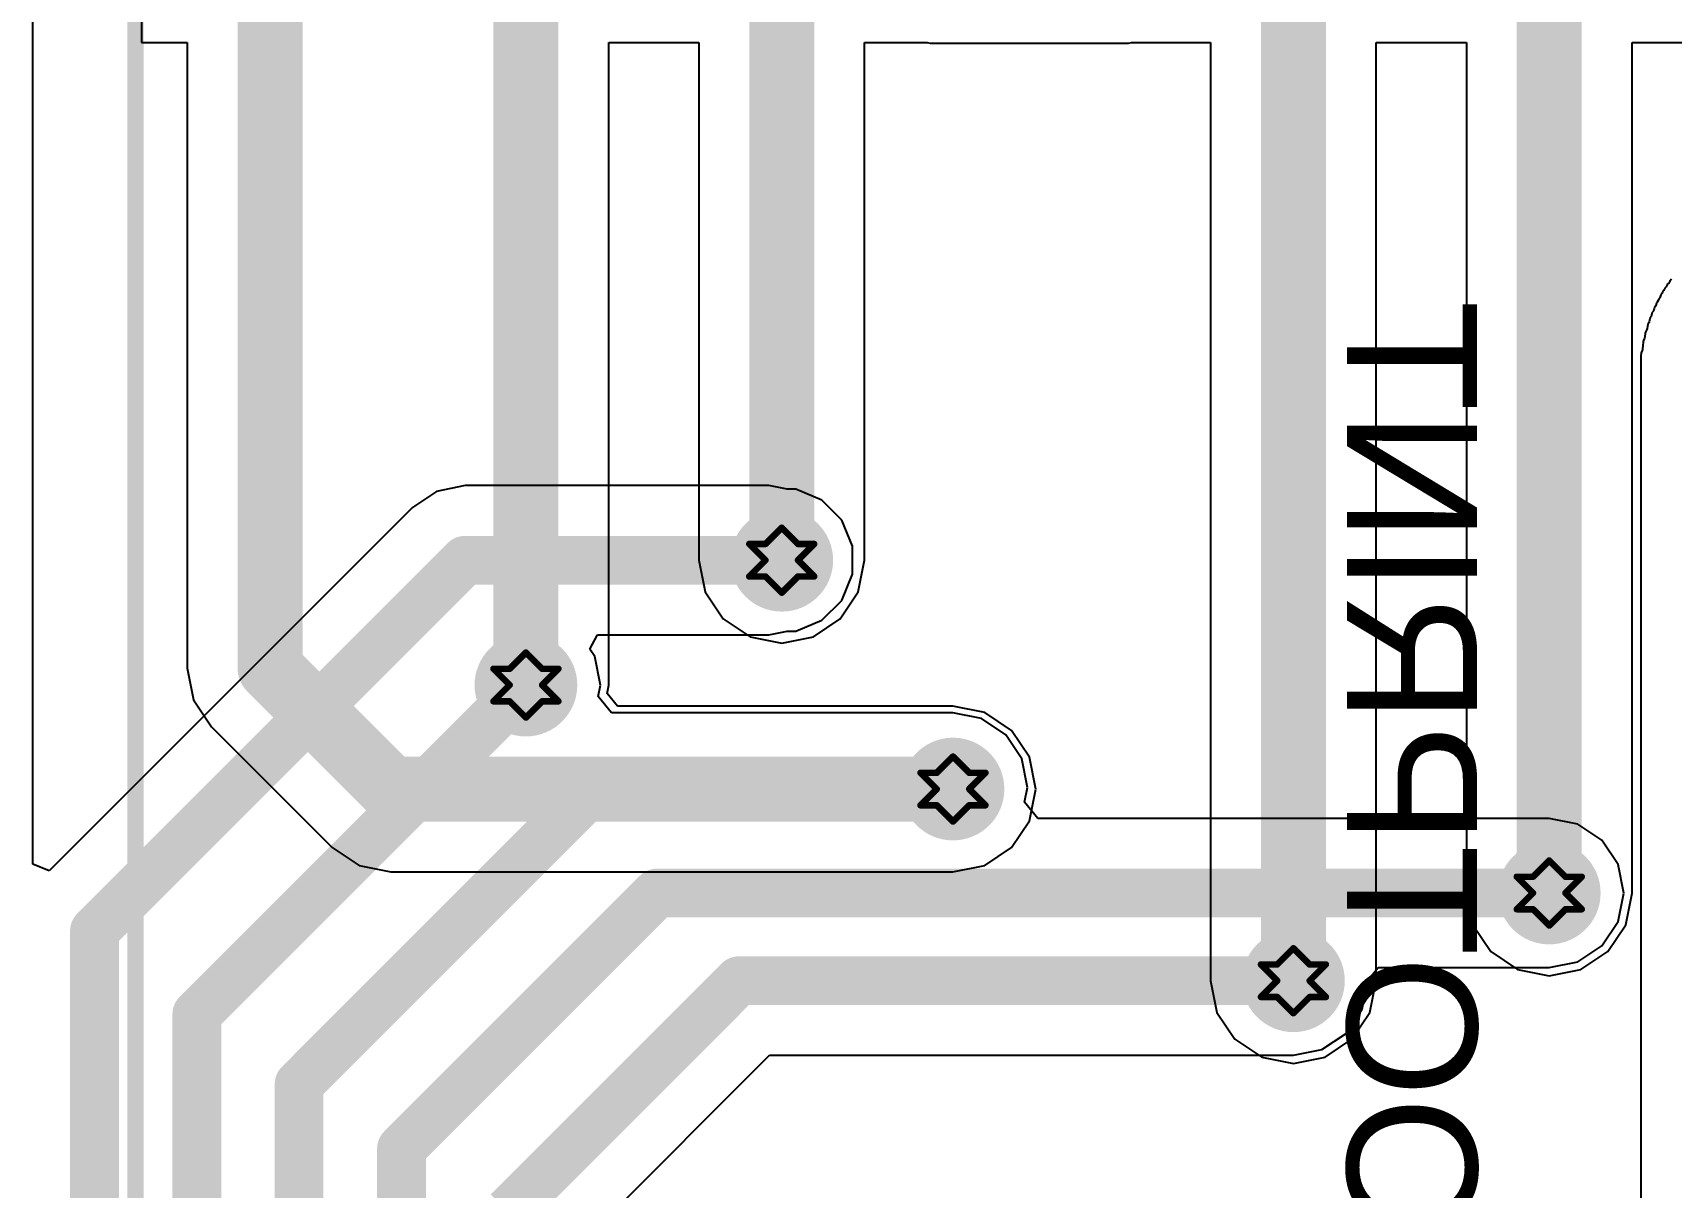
# Model space of a CAD drawing. Header units: inches. Extents: x 0 to 12.7, y -0.1 to 3.5.
# Drawn here: x 0.308 to 0.812, y 1.031 to 1.387 of the extents above; entities that cross this region are included whole.
import ezdxf

# ---------------------------------------------------------------- set-up
doc = ezdxf.new("R2010")
doc.units = ezdxf.units.IN
doc.header["$MEASUREMENT"] = 0
for name, color, linetype in [('Bottom Layer', 5, 'Continuous'), ('Bottom Overlay', 54, 'Continuous'), ('Bottom Solder', 6, 'Continuous'), ('Drill Drawing', 1, 'Continuous'), ('Top Layer', 1, 'Continuous'), ('Top Overlay', 2, 'Continuous'), ('Top Solder', 216, 'Continuous'), ('Via Holes', 16, 'Continuous')]:
    doc.layers.add(name, color=color, linetype=linetype)
doc.styles.add('Arial', font='', dxfattribs={"height": 0.2})
doc.styles.get('Arial').set_extended_font_data('Arial')

# ---------------------------------------------------------------- blocks, each defined once
blk = doc.blocks.new('SX1276S8S_T_X1_1')
at = {"layer": 'Top Overlay'}
blk.add_lwpolyline([(0.313, -0.317, 0.005, 0.005, 0), (-0.314, -0.317, 0.005, 0.005, 0)], format="xyseb", dxfattribs=at)

msp = doc.modelspace()

# ---------------------------------------------------------------- hatches: boundary and pattern name
at = {"layer": 'Bottom Layer'}
h = msp.add_hatch(color=5, dxfattribs=at)
edge = h.paths.add_edge_path()
edge.add_arc((0.5383, 1.22442), 0.01181, 0, 360)
h = msp.add_hatch(color=5, dxfattribs=at)
edge = h.paths.add_edge_path()
edge.add_arc((0.45956, 1.186), 0.01181, 0, 360)
h = msp.add_hatch(color=5, dxfattribs=at)
edge = h.paths.add_edge_path()
edge.add_arc((0.591, 1.154), 0.01181, 0, 360)
h = msp.add_hatch(color=5, dxfattribs=at)
edge = h.paths.add_edge_path()
edge.add_arc((0.77452, 1.122), 0.01181, 0, 360)
h = msp.add_hatch(color=5, dxfattribs=at)
edge = h.paths.add_edge_path()
edge.add_arc((0.69578, 1.095), 0.01181, 0, 360)
at = {"layer": 'Bottom Solder'}
h = msp.add_hatch(color=6, dxfattribs=at)
edge = h.paths.add_edge_path()
edge.add_arc((0.5383, 1.22442), 0.01581, 0, 360)
h = msp.add_hatch(color=6, dxfattribs=at)
edge = h.paths.add_edge_path()
edge.add_arc((0.45956, 1.186), 0.01581, 0, 360)
h = msp.add_hatch(color=6, dxfattribs=at)
edge = h.paths.add_edge_path()
edge.add_arc((0.591, 1.154), 0.01581, 0, 360)
h = msp.add_hatch(color=6, dxfattribs=at)
edge = h.paths.add_edge_path()
edge.add_arc((0.77452, 1.122), 0.01581, 0, 360)
h = msp.add_hatch(color=6, dxfattribs=at)
edge = h.paths.add_edge_path()
edge.add_arc((0.69578, 1.095), 0.01581, 0, 360)
at = {"layer": 'Top Layer'}
h = msp.add_hatch(color=1, dxfattribs=at)
edge = h.paths.add_edge_path()
edge.add_arc((0.5383, 1.22442), 0.01181, 0, 360)
h = msp.add_hatch(color=1, dxfattribs=at)
edge = h.paths.add_edge_path()
edge.add_arc((0.45956, 1.186), 0.01181, 0, 360)
h = msp.add_hatch(color=1, dxfattribs=at)
edge = h.paths.add_edge_path()
edge.add_arc((0.591, 1.154), 0.01181, 0, 360)
h = msp.add_hatch(color=1, dxfattribs=at)
edge = h.paths.add_edge_path()
edge.add_arc((0.77452, 1.122), 0.01181, 0, 360)
h = msp.add_hatch(color=1, dxfattribs=at)
edge = h.paths.add_edge_path()
edge.add_arc((0.69578, 1.095), 0.01181, 0, 360)
at = {"layer": 'Top Solder'}
h = msp.add_hatch(color=216, dxfattribs=at)
edge = h.paths.add_edge_path()
edge.add_arc((0.5383, 1.22442), 0.01581, 0, 360)
h = msp.add_hatch(color=216, dxfattribs=at)
edge = h.paths.add_edge_path()
edge.add_arc((0.45956, 1.186), 0.01581, 0, 360)
h = msp.add_hatch(color=216, dxfattribs=at)
edge = h.paths.add_edge_path()
edge.add_arc((0.591, 1.154), 0.01581, 0, 360)
h = msp.add_hatch(color=216, dxfattribs=at)
edge = h.paths.add_edge_path()
edge.add_arc((0.77452, 1.122), 0.01581, 0, 360)
h = msp.add_hatch(color=216, dxfattribs=at)
edge = h.paths.add_edge_path()
edge.add_arc((0.69578, 1.095), 0.01581, 0, 360)
at = {"layer": 'Via Holes'}
h = msp.add_hatch(color=7, dxfattribs=at)
edge = h.paths.add_edge_path()
edge.add_arc((0.5383, 1.22442), 0.00591, 0, 360)
h = msp.add_hatch(color=7, dxfattribs=at)
edge = h.paths.add_edge_path()
edge.add_arc((0.45956, 1.186), 0.00591, 0, 360)
h = msp.add_hatch(color=7, dxfattribs=at)
edge = h.paths.add_edge_path()
edge.add_arc((0.591, 1.154), 0.00591, 0, 360)
h = msp.add_hatch(color=7, dxfattribs=at)
edge = h.paths.add_edge_path()
edge.add_arc((0.77452, 1.122), 0.00591, 0, 360)
h = msp.add_hatch(color=7, dxfattribs=at)
edge = h.paths.add_edge_path()
edge.add_arc((0.69578, 1.095), 0.00591, 0, 360)

# ---------------------------------------------------------------- linework, layer by layer
at = {"layer": 'Bottom Layer'}
for p, q in [((0.30778, 1.13088), (0.30778, 1.52026)), ((0.43207, 1.24562), (0.42462, 1.24065)), ((0.44084, 1.24737), (0.43207, 1.24562)), ((0.53429, 1.24737), (0.44084, 1.24737)), ((0.53997, 1.24624), (0.53429, 1.24737)), ((0.54264, 1.24624), (0.53997, 1.24624)), ((0.55065, 1.24292), (0.54264, 1.24624)), ((0.42462, 1.24065), (0.31278, 1.1288)), ((0.55679, 1.23678), (0.55065, 1.24292)), ((0.56011, 1.22876), (0.55679, 1.23678)), ((0.56011, 1.22009), (0.56011, 1.22876)), ((0.55679, 1.21207), (0.56011, 1.22009)), ((0.55065, 1.20593), (0.55679, 1.21207)), ((0.54264, 1.20261), (0.55065, 1.20593)), ((0.47922, 1.19707), (0.48158, 1.20148)), ((0.48158, 1.20148), (0.53429, 1.20148)), ((0.53429, 1.20148), (0.53997, 1.20261)), ((0.53997, 1.20261), (0.54264, 1.20261)), ((0.48075, 1.19478), (0.47922, 1.19707)), ((0.4825, 1.186), (0.48075, 1.19478)), ((0.48179, 1.18244), (0.4825, 1.186)), ((0.48589, 1.17744), (0.48179, 1.18244)), ((0.591, 1.17744), (0.48589, 1.17744)), ((0.59978, 1.17569), (0.591, 1.17744)), ((0.60722, 1.17072), (0.59978, 1.17569)), ((0.6122, 1.16328), (0.60722, 1.17072)), ((0.61394, 1.1545), (0.6122, 1.16328)), ((0.61304, 1.14994), (0.61394, 1.1545)), ((0.61714, 1.14494), (0.61304, 1.14994)), ((0.77452, 1.14494), (0.61714, 1.14494)), ((0.7833, 1.14319), (0.77452, 1.14494)), ((0.79074, 1.13822), (0.7833, 1.14319)), ((0.79571, 1.13078), (0.79074, 1.13822)), ((0.31278, 1.1288), (0.30778, 1.13088)), ((0.79746, 1.122), (0.79571, 1.13078)), ((0.79571, 1.11322), (0.79746, 1.122)), ((0.79074, 1.10578), (0.79571, 1.11322)), ((0.7833, 1.10081), (0.79074, 1.10578)), ((0.77452, 1.09906), (0.7833, 1.10081)), ((0.71697, 1.08622), (0.71872, 1.095)), ((0.71868, 1.09519), (0.72185, 1.09906)), ((0.71872, 1.095), (0.71868, 1.09519)), ((0.72185, 1.09906), (0.77452, 1.09906)), ((0.712, 1.07878), (0.71697, 1.08622)), ((0.70456, 1.07381), (0.712, 1.07878)), ((0.47694, 1.01442), (0.53458, 1.07206)), ((0.53458, 1.07206), (0.69578, 1.07206)), ((0.69578, 1.07206), (0.70456, 1.07381))]:
    msp.add_line(p, q, dxfattribs=at)
for points in [[(0.32677, 1.11035, 0.015, 0.015, 0), (0.44084, 1.22442, 0.015, 0.015, 0)], [(0.44084, 1.22442, 0.015, 0.015, 0), (0.53429, 1.22442, 0.015, 0.015, 0)], [(0.35827, 1.08471, 0.015, 0.015, 0), (0.45956, 1.186, 0.015, 0.015, 0)], [(0.38976, 1.06322, 0.015, 0.015, 0), (0.48104, 1.1545, 0.015, 0.015, 0)], [(0.48104, 1.1545, 0.015, 0.015, 0), (0.591, 1.1545, 0.015, 0.015, 0)], [(0.42126, 1.04333, 0.015, 0.015, 0), (0.49994, 1.122, 0.015, 0.015, 0)], [(0.49994, 1.122, 0.015, 0.015, 0), (0.77452, 1.122, 0.015, 0.015, 0)], [(0.32677, 1.0214, 0.015, 0.015, 0), (0.32677, 1.11035, 0.015, 0.015, 0)], [(0.454, 1.02392, 0.015, 0.015, 0), (0.52508, 1.095, 0.015, 0.015, 0)], [(0.52508, 1.095, 0.015, 0.015, 0), (0.69578, 1.095, 0.015, 0.015, 0)], [(0.35827, 1.00835, 0.015, 0.015, 0), (0.35827, 1.08471, 0.015, 0.015, 0)], [(0.38976, -0.0748, 0.015, 0.015, 0), (0.38976, 1.06322, 0.015, 0.015, 0)], [(0.42126, -0.0748, 0.015, 0.015, 0), (0.42126, 1.04333, 0.015, 0.015, 0)]]:
    msp.add_lwpolyline(points, format="xyseb", dxfattribs=at)
for points in [[(0.43709, 1.22442, 0.0075, 0.0075, 1), (0.44459, 1.22442, 0.0075, 0.0075, 1)], [(0.43709, 1.22442, 0.0075, 0.0075, 1), (0.44459, 1.22442, 0.0075, 0.0075, 1)], [(0.53054, 1.22442, 0.0075, 0.0075, 1), (0.53804, 1.22442, 0.0075, 0.0075, 1)], [(0.45581, 1.186, 0.0075, 0.0075, 1), (0.46331, 1.186, 0.0075, 0.0075, 1)], [(0.47729, 1.1545, 0.0075, 0.0075, 1), (0.48479, 1.1545, 0.0075, 0.0075, 1)], [(0.47729, 1.1545, 0.0075, 0.0075, 1), (0.48479, 1.1545, 0.0075, 0.0075, 1)], [(0.58725, 1.1545, 0.0075, 0.0075, 1), (0.59475, 1.1545, 0.0075, 0.0075, 1)], [(0.49619, 1.122, 0.0075, 0.0075, 1), (0.50369, 1.122, 0.0075, 0.0075, 1)], [(0.49619, 1.122, 0.0075, 0.0075, 1), (0.50369, 1.122, 0.0075, 0.0075, 1)], [(0.77077, 1.122, 0.0075, 0.0075, 1), (0.77827, 1.122, 0.0075, 0.0075, 1)], [(0.32302, 1.11035, 0.0075, 0.0075, 1), (0.33052, 1.11035, 0.0075, 0.0075, 1)], [(0.32302, 1.11035, 0.0075, 0.0075, 1), (0.33052, 1.11035, 0.0075, 0.0075, 1)], [(0.52133, 1.095, 0.0075, 0.0075, 1), (0.52883, 1.095, 0.0075, 0.0075, 1)], [(0.52133, 1.095, 0.0075, 0.0075, 1), (0.52883, 1.095, 0.0075, 0.0075, 1)], [(0.69203, 1.095, 0.0075, 0.0075, 1), (0.69953, 1.095, 0.0075, 0.0075, 1)], [(0.35452, 1.08471, 0.0075, 0.0075, 1), (0.36202, 1.08471, 0.0075, 0.0075, 1)], [(0.35452, 1.08471, 0.0075, 0.0075, 1), (0.36202, 1.08471, 0.0075, 0.0075, 1)], [(0.38601, 1.06322, 0.0075, 0.0075, 1), (0.39351, 1.06322, 0.0075, 0.0075, 1)], [(0.38601, 1.06322, 0.0075, 0.0075, 1), (0.39351, 1.06322, 0.0075, 0.0075, 1)], [(0.41751, 1.04333, 0.0075, 0.0075, 1), (0.42501, 1.04333, 0.0075, 0.0075, 1)], [(0.41751, 1.04333, 0.0075, 0.0075, 1), (0.42501, 1.04333, 0.0075, 0.0075, 1)]]:
    msp.add_lwpolyline(points, format="xyseb", close=True, dxfattribs=at)
at = {"layer": 'Bottom Overlay'}
for p, q in [((0.80896, 1.30618), (0.80885, 1.30608)), ((0.80927, 1.30656), (0.80896, 1.30618)), ((0.80934, 1.30684), (0.80927, 1.30656)), ((0.80948, 1.30719), (0.80934, 1.30684)), ((0.80959, 1.3073), (0.80948, 1.30719)), ((0.80983, 1.30747), (0.80959, 1.3073)), ((0.81, 1.30771), (0.80983, 1.30747)), ((0.81011, 1.3081), (0.81, 1.30771)), ((0.81046, 1.30858), (0.81011, 1.3081)), ((0.8108, 1.30921), (0.81046, 1.30858)), ((0.81105, 1.30945), (0.8108, 1.30921)), ((0.81119, 1.30952), (0.81105, 1.30945)), ((0.8115, 1.31011), (0.81119, 1.30952)), ((0.81167, 1.31029), (0.8115, 1.31011)), ((0.81212, 1.31095), (0.81167, 1.31029)), ((0.80659, 1.3011), (0.80642, 1.30086)), ((0.8067, 1.30155), (0.80659, 1.3011)), ((0.80677, 1.30183), (0.8067, 1.30155)), ((0.80694, 1.30222), (0.80677, 1.30183)), ((0.80722, 1.30263), (0.80694, 1.30222)), ((0.80739, 1.30309), (0.80722, 1.30263)), ((0.80746, 1.30336), (0.80739, 1.30309)), ((0.8076, 1.30371), (0.80746, 1.30336)), ((0.80774, 1.30385), (0.8076, 1.30371)), ((0.80802, 1.30434), (0.80774, 1.30385)), ((0.80823, 1.30482), (0.80802, 1.30434)), ((0.8083, 1.30496), (0.80823, 1.30482)), ((0.80854, 1.30521), (0.8083, 1.30496)), ((0.80885, 1.30608), (0.80854, 1.30521)), ((0.80471, 1.29637), (0.80465, 1.29574)), ((0.80482, 1.29703), (0.80471, 1.29637)), ((0.80517, 1.29752), (0.80482, 1.29703)), ((0.80527, 1.29776), (0.80517, 1.29752)), ((0.80538, 1.29835), (0.80527, 1.29776)), ((0.80545, 1.29863), (0.80538, 1.29835)), ((0.80558, 1.29898), (0.80545, 1.29863)), ((0.80593, 1.29947), (0.80558, 1.29898)), ((0.806, 1.29982), (0.80593, 1.29947)), ((0.80607, 1.3003), (0.806, 1.29982)), ((0.80614, 1.30058), (0.80607, 1.3003)), ((0.80642, 1.30086), (0.80614, 1.30058)), ((0.80343, 1.29174), (0.80332, 1.29032)), ((0.8035, 1.29202), (0.80343, 1.29174)), ((0.80384, 1.29279), (0.8035, 1.29202)), ((0.80398, 1.29314), (0.80384, 1.29279)), ((0.80405, 1.29432), (0.80398, 1.29314)), ((0.80412, 1.2946), (0.80405, 1.29432)), ((0.8044, 1.29522), (0.80412, 1.2946)), ((0.80458, 1.29547), (0.8044, 1.29522)), ((0.80465, 1.29574), (0.80458, 1.29547)), ((0.80273, 1.28729), (0.80266, 1.28117)), ((0.8028, 1.2882), (0.80273, 1.28729)), ((0.80311, 1.28893), (0.8028, 1.2882)), ((0.80318, 1.2892), (0.80311, 1.28893)), ((0.80325, 1.28962), (0.80318, 1.2892)), ((0.80332, 1.29032), (0.80325, 1.28962)), ((0.80266, 1.28117), (0.80273, 0.77977))]:
    msp.add_line(p, q, dxfattribs=at)
at = {"layer": 'Drill Drawing'}
for points in [[(0.5333, 1.22942, 0.002, 0.002, 0), (0.5383, 1.23442, 0.002, 0.002, 0)], [(0.5383, 1.23442, 0.002, 0.002, 0), (0.5433, 1.22942, 0.002, 0.002, 0)], [(0.5283, 1.22942, 0.002, 0.002, 0), (0.5333, 1.22442, 0.002, 0.002, 0)], [(0.5283, 1.22942, 0.002, 0.002, 0), (0.5333, 1.22942, 0.002, 0.002, 0)], [(0.5283, 1.21942, 0.002, 0.002, 0), (0.5333, 1.22442, 0.002, 0.002, 0)], [(0.5433, 1.22942, 0.002, 0.002, 0), (0.5483, 1.22942, 0.002, 0.002, 0)], [(0.5433, 1.22442, 0.002, 0.002, 0), (0.5483, 1.22942, 0.002, 0.002, 0)], [(0.5433, 1.22442, 0.002, 0.002, 0), (0.5483, 1.21942, 0.002, 0.002, 0)], [(0.5283, 1.21942, 0.002, 0.002, 0), (0.5333, 1.21942, 0.002, 0.002, 0)], [(0.5333, 1.21942, 0.002, 0.002, 0), (0.5383, 1.21442, 0.002, 0.002, 0)], [(0.5383, 1.21442, 0.002, 0.002, 0), (0.5433, 1.21942, 0.002, 0.002, 0)], [(0.5433, 1.21942, 0.002, 0.002, 0), (0.5483, 1.21942, 0.002, 0.002, 0)], [(0.45456, 1.191, 0.002, 0.002, 0), (0.45956, 1.196, 0.002, 0.002, 0)], [(0.45956, 1.196, 0.002, 0.002, 0), (0.46456, 1.191, 0.002, 0.002, 0)], [(0.44956, 1.191, 0.002, 0.002, 0), (0.45456, 1.186, 0.002, 0.002, 0)], [(0.44956, 1.191, 0.002, 0.002, 0), (0.45456, 1.191, 0.002, 0.002, 0)], [(0.46456, 1.191, 0.002, 0.002, 0), (0.46956, 1.191, 0.002, 0.002, 0)], [(0.46456, 1.186, 0.002, 0.002, 0), (0.46956, 1.191, 0.002, 0.002, 0)], [(0.44956, 1.181, 0.002, 0.002, 0), (0.45456, 1.186, 0.002, 0.002, 0)], [(0.46456, 1.186, 0.002, 0.002, 0), (0.46956, 1.181, 0.002, 0.002, 0)], [(0.44956, 1.181, 0.002, 0.002, 0), (0.45456, 1.181, 0.002, 0.002, 0)], [(0.45456, 1.181, 0.002, 0.002, 0), (0.45956, 1.176, 0.002, 0.002, 0)], [(0.45956, 1.176, 0.002, 0.002, 0), (0.46456, 1.181, 0.002, 0.002, 0)], [(0.46456, 1.181, 0.002, 0.002, 0), (0.46956, 1.181, 0.002, 0.002, 0)], [(0.586, 1.159, 0.002, 0.002, 0), (0.591, 1.164, 0.002, 0.002, 0)], [(0.591, 1.164, 0.002, 0.002, 0), (0.596, 1.159, 0.002, 0.002, 0)], [(0.581, 1.159, 0.002, 0.002, 0), (0.586, 1.154, 0.002, 0.002, 0)], [(0.581, 1.159, 0.002, 0.002, 0), (0.586, 1.159, 0.002, 0.002, 0)], [(0.596, 1.159, 0.002, 0.002, 0), (0.601, 1.159, 0.002, 0.002, 0)], [(0.596, 1.154, 0.002, 0.002, 0), (0.601, 1.159, 0.002, 0.002, 0)], [(0.581, 1.149, 0.002, 0.002, 0), (0.586, 1.154, 0.002, 0.002, 0)], [(0.596, 1.154, 0.002, 0.002, 0), (0.601, 1.149, 0.002, 0.002, 0)], [(0.581, 1.149, 0.002, 0.002, 0), (0.586, 1.149, 0.002, 0.002, 0)], [(0.586, 1.149, 0.002, 0.002, 0), (0.591, 1.144, 0.002, 0.002, 0)], [(0.591, 1.144, 0.002, 0.002, 0), (0.596, 1.149, 0.002, 0.002, 0)], [(0.596, 1.149, 0.002, 0.002, 0), (0.601, 1.149, 0.002, 0.002, 0)], [(0.76952, 1.127, 0.002, 0.002, 0), (0.77452, 1.132, 0.002, 0.002, 0)], [(0.77452, 1.132, 0.002, 0.002, 0), (0.77952, 1.127, 0.002, 0.002, 0)], [(0.76452, 1.127, 0.002, 0.002, 0), (0.76952, 1.122, 0.002, 0.002, 0)], [(0.76452, 1.127, 0.002, 0.002, 0), (0.76952, 1.127, 0.002, 0.002, 0)], [(0.77952, 1.127, 0.002, 0.002, 0), (0.78452, 1.127, 0.002, 0.002, 0)], [(0.77952, 1.122, 0.002, 0.002, 0), (0.78452, 1.127, 0.002, 0.002, 0)], [(0.76452, 1.117, 0.002, 0.002, 0), (0.76952, 1.122, 0.002, 0.002, 0)], [(0.77952, 1.122, 0.002, 0.002, 0), (0.78452, 1.117, 0.002, 0.002, 0)], [(0.76452, 1.117, 0.002, 0.002, 0), (0.76952, 1.117, 0.002, 0.002, 0)], [(0.76952, 1.117, 0.002, 0.002, 0), (0.77452, 1.112, 0.002, 0.002, 0)], [(0.77452, 1.112, 0.002, 0.002, 0), (0.77952, 1.117, 0.002, 0.002, 0)], [(0.77952, 1.117, 0.002, 0.002, 0), (0.78452, 1.117, 0.002, 0.002, 0)], [(0.69078, 1.1, 0.002, 0.002, 0), (0.69578, 1.105, 0.002, 0.002, 0)], [(0.69578, 1.105, 0.002, 0.002, 0), (0.70078, 1.1, 0.002, 0.002, 0)], [(0.68578, 1.1, 0.002, 0.002, 0), (0.69078, 1.095, 0.002, 0.002, 0)], [(0.68578, 1.1, 0.002, 0.002, 0), (0.69078, 1.1, 0.002, 0.002, 0)], [(0.70078, 1.1, 0.002, 0.002, 0), (0.70578, 1.1, 0.002, 0.002, 0)], [(0.70078, 1.095, 0.002, 0.002, 0), (0.70578, 1.1, 0.002, 0.002, 0)], [(0.68578, 1.09, 0.002, 0.002, 0), (0.69078, 1.095, 0.002, 0.002, 0)], [(0.70078, 1.095, 0.002, 0.002, 0), (0.70578, 1.09, 0.002, 0.002, 0)], [(0.68578, 1.09, 0.002, 0.002, 0), (0.69078, 1.09, 0.002, 0.002, 0)], [(0.69078, 1.09, 0.002, 0.002, 0), (0.69578, 1.085, 0.002, 0.002, 0)], [(0.69578, 1.085, 0.002, 0.002, 0), (0.70078, 1.09, 0.002, 0.002, 0)], [(0.70078, 1.09, 0.002, 0.002, 0), (0.70578, 1.09, 0.002, 0.002, 0)]]:
    msp.add_lwpolyline(points, format="xyseb", dxfattribs=at)
for points in [[(0.5378, 1.23442, 0.001, 0.001, 1), (0.5388, 1.23442, 0.001, 0.001, 1)], [(0.5378, 1.23442, 0.001, 0.001, 1), (0.5388, 1.23442, 0.001, 0.001, 1)], [(0.5278, 1.22942, 0.001, 0.001, 1), (0.5288, 1.22942, 0.001, 0.001, 1)], [(0.5278, 1.22942, 0.001, 0.001, 1), (0.5288, 1.22942, 0.001, 0.001, 1)], [(0.5328, 1.22942, 0.001, 0.001, 1), (0.5338, 1.22942, 0.001, 0.001, 1)], [(0.5328, 1.22942, 0.001, 0.001, 1), (0.5338, 1.22942, 0.001, 0.001, 1)], [(0.5328, 1.22442, 0.001, 0.001, 1), (0.5338, 1.22442, 0.001, 0.001, 1)], [(0.5328, 1.22442, 0.001, 0.001, 1), (0.5338, 1.22442, 0.001, 0.001, 1)], [(0.5428, 1.22942, 0.001, 0.001, 1), (0.5438, 1.22942, 0.001, 0.001, 1)], [(0.5428, 1.22942, 0.001, 0.001, 1), (0.5438, 1.22942, 0.001, 0.001, 1)], [(0.5428, 1.22442, 0.001, 0.001, 1), (0.5438, 1.22442, 0.001, 0.001, 1)], [(0.5428, 1.22442, 0.001, 0.001, 1), (0.5438, 1.22442, 0.001, 0.001, 1)], [(0.5478, 1.22942, 0.001, 0.001, 1), (0.5488, 1.22942, 0.001, 0.001, 1)], [(0.5478, 1.22942, 0.001, 0.001, 1), (0.5488, 1.22942, 0.001, 0.001, 1)], [(0.5278, 1.21942, 0.001, 0.001, 1), (0.5288, 1.21942, 0.001, 0.001, 1)], [(0.5278, 1.21942, 0.001, 0.001, 1), (0.5288, 1.21942, 0.001, 0.001, 1)], [(0.5328, 1.21942, 0.001, 0.001, 1), (0.5338, 1.21942, 0.001, 0.001, 1)], [(0.5328, 1.21942, 0.001, 0.001, 1), (0.5338, 1.21942, 0.001, 0.001, 1)], [(0.5428, 1.21942, 0.001, 0.001, 1), (0.5438, 1.21942, 0.001, 0.001, 1)], [(0.5428, 1.21942, 0.001, 0.001, 1), (0.5438, 1.21942, 0.001, 0.001, 1)], [(0.5478, 1.21942, 0.001, 0.001, 1), (0.5488, 1.21942, 0.001, 0.001, 1)], [(0.5478, 1.21942, 0.001, 0.001, 1), (0.5488, 1.21942, 0.001, 0.001, 1)], [(0.5378, 1.21442, 0.001, 0.001, 1), (0.5388, 1.21442, 0.001, 0.001, 1)], [(0.5378, 1.21442, 0.001, 0.001, 1), (0.5388, 1.21442, 0.001, 0.001, 1)], [(0.45906, 1.196, 0.001, 0.001, 1), (0.46006, 1.196, 0.001, 0.001, 1)], [(0.45906, 1.196, 0.001, 0.001, 1), (0.46006, 1.196, 0.001, 0.001, 1)], [(0.44906, 1.191, 0.001, 0.001, 1), (0.45006, 1.191, 0.001, 0.001, 1)], [(0.44906, 1.191, 0.001, 0.001, 1), (0.45006, 1.191, 0.001, 0.001, 1)], [(0.45406, 1.191, 0.001, 0.001, 1), (0.45506, 1.191, 0.001, 0.001, 1)], [(0.45406, 1.191, 0.001, 0.001, 1), (0.45506, 1.191, 0.001, 0.001, 1)], [(0.46406, 1.191, 0.001, 0.001, 1), (0.46506, 1.191, 0.001, 0.001, 1)], [(0.46406, 1.191, 0.001, 0.001, 1), (0.46506, 1.191, 0.001, 0.001, 1)], [(0.46906, 1.191, 0.001, 0.001, 1), (0.47006, 1.191, 0.001, 0.001, 1)], [(0.46906, 1.191, 0.001, 0.001, 1), (0.47006, 1.191, 0.001, 0.001, 1)], [(0.45406, 1.186, 0.001, 0.001, 1), (0.45506, 1.186, 0.001, 0.001, 1)], [(0.45406, 1.186, 0.001, 0.001, 1), (0.45506, 1.186, 0.001, 0.001, 1)], [(0.46406, 1.186, 0.001, 0.001, 1), (0.46506, 1.186, 0.001, 0.001, 1)], [(0.46406, 1.186, 0.001, 0.001, 1), (0.46506, 1.186, 0.001, 0.001, 1)], [(0.44906, 1.181, 0.001, 0.001, 1), (0.45006, 1.181, 0.001, 0.001, 1)], [(0.44906, 1.181, 0.001, 0.001, 1), (0.45006, 1.181, 0.001, 0.001, 1)], [(0.45406, 1.181, 0.001, 0.001, 1), (0.45506, 1.181, 0.001, 0.001, 1)], [(0.45406, 1.181, 0.001, 0.001, 1), (0.45506, 1.181, 0.001, 0.001, 1)], [(0.46406, 1.181, 0.001, 0.001, 1), (0.46506, 1.181, 0.001, 0.001, 1)], [(0.46406, 1.181, 0.001, 0.001, 1), (0.46506, 1.181, 0.001, 0.001, 1)], [(0.46906, 1.181, 0.001, 0.001, 1), (0.47006, 1.181, 0.001, 0.001, 1)], [(0.46906, 1.181, 0.001, 0.001, 1), (0.47006, 1.181, 0.001, 0.001, 1)], [(0.45906, 1.176, 0.001, 0.001, 1), (0.46006, 1.176, 0.001, 0.001, 1)], [(0.45906, 1.176, 0.001, 0.001, 1), (0.46006, 1.176, 0.001, 0.001, 1)], [(0.5905, 1.164, 0.001, 0.001, 1), (0.5915, 1.164, 0.001, 0.001, 1)], [(0.5905, 1.164, 0.001, 0.001, 1), (0.5915, 1.164, 0.001, 0.001, 1)], [(0.5805, 1.159, 0.001, 0.001, 1), (0.5815, 1.159, 0.001, 0.001, 1)], [(0.5805, 1.159, 0.001, 0.001, 1), (0.5815, 1.159, 0.001, 0.001, 1)], [(0.5855, 1.159, 0.001, 0.001, 1), (0.5865, 1.159, 0.001, 0.001, 1)], [(0.5855, 1.159, 0.001, 0.001, 1), (0.5865, 1.159, 0.001, 0.001, 1)], [(0.5955, 1.159, 0.001, 0.001, 1), (0.5965, 1.159, 0.001, 0.001, 1)], [(0.5955, 1.159, 0.001, 0.001, 1), (0.5965, 1.159, 0.001, 0.001, 1)], [(0.6005, 1.159, 0.001, 0.001, 1), (0.6015, 1.159, 0.001, 0.001, 1)], [(0.6005, 1.159, 0.001, 0.001, 1), (0.6015, 1.159, 0.001, 0.001, 1)], [(0.5855, 1.154, 0.001, 0.001, 1), (0.5865, 1.154, 0.001, 0.001, 1)], [(0.5855, 1.154, 0.001, 0.001, 1), (0.5865, 1.154, 0.001, 0.001, 1)], [(0.5955, 1.154, 0.001, 0.001, 1), (0.5965, 1.154, 0.001, 0.001, 1)], [(0.5955, 1.154, 0.001, 0.001, 1), (0.5965, 1.154, 0.001, 0.001, 1)], [(0.5805, 1.149, 0.001, 0.001, 1), (0.5815, 1.149, 0.001, 0.001, 1)], [(0.5805, 1.149, 0.001, 0.001, 1), (0.5815, 1.149, 0.001, 0.001, 1)], [(0.5855, 1.149, 0.001, 0.001, 1), (0.5865, 1.149, 0.001, 0.001, 1)], [(0.5855, 1.149, 0.001, 0.001, 1), (0.5865, 1.149, 0.001, 0.001, 1)], [(0.5955, 1.149, 0.001, 0.001, 1), (0.5965, 1.149, 0.001, 0.001, 1)], [(0.5955, 1.149, 0.001, 0.001, 1), (0.5965, 1.149, 0.001, 0.001, 1)], [(0.6005, 1.149, 0.001, 0.001, 1), (0.6015, 1.149, 0.001, 0.001, 1)], [(0.6005, 1.149, 0.001, 0.001, 1), (0.6015, 1.149, 0.001, 0.001, 1)], [(0.5905, 1.144, 0.001, 0.001, 1), (0.5915, 1.144, 0.001, 0.001, 1)], [(0.5905, 1.144, 0.001, 0.001, 1), (0.5915, 1.144, 0.001, 0.001, 1)], [(0.77402, 1.132, 0.001, 0.001, 1), (0.77502, 1.132, 0.001, 0.001, 1)], [(0.77402, 1.132, 0.001, 0.001, 1), (0.77502, 1.132, 0.001, 0.001, 1)], [(0.76402, 1.127, 0.001, 0.001, 1), (0.76502, 1.127, 0.001, 0.001, 1)], [(0.76402, 1.127, 0.001, 0.001, 1), (0.76502, 1.127, 0.001, 0.001, 1)], [(0.76902, 1.127, 0.001, 0.001, 1), (0.77002, 1.127, 0.001, 0.001, 1)], [(0.76902, 1.127, 0.001, 0.001, 1), (0.77002, 1.127, 0.001, 0.001, 1)], [(0.77902, 1.127, 0.001, 0.001, 1), (0.78002, 1.127, 0.001, 0.001, 1)], [(0.77902, 1.127, 0.001, 0.001, 1), (0.78002, 1.127, 0.001, 0.001, 1)], [(0.78402, 1.127, 0.001, 0.001, 1), (0.78502, 1.127, 0.001, 0.001, 1)], [(0.78402, 1.127, 0.001, 0.001, 1), (0.78502, 1.127, 0.001, 0.001, 1)], [(0.76902, 1.122, 0.001, 0.001, 1), (0.77002, 1.122, 0.001, 0.001, 1)], [(0.76902, 1.122, 0.001, 0.001, 1), (0.77002, 1.122, 0.001, 0.001, 1)], [(0.77902, 1.122, 0.001, 0.001, 1), (0.78002, 1.122, 0.001, 0.001, 1)], [(0.77902, 1.122, 0.001, 0.001, 1), (0.78002, 1.122, 0.001, 0.001, 1)], [(0.76402, 1.117, 0.001, 0.001, 1), (0.76502, 1.117, 0.001, 0.001, 1)], [(0.76402, 1.117, 0.001, 0.001, 1), (0.76502, 1.117, 0.001, 0.001, 1)], [(0.76902, 1.117, 0.001, 0.001, 1), (0.77002, 1.117, 0.001, 0.001, 1)], [(0.76902, 1.117, 0.001, 0.001, 1), (0.77002, 1.117, 0.001, 0.001, 1)], [(0.77902, 1.117, 0.001, 0.001, 1), (0.78002, 1.117, 0.001, 0.001, 1)], [(0.77902, 1.117, 0.001, 0.001, 1), (0.78002, 1.117, 0.001, 0.001, 1)], [(0.78402, 1.117, 0.001, 0.001, 1), (0.78502, 1.117, 0.001, 0.001, 1)], [(0.78402, 1.117, 0.001, 0.001, 1), (0.78502, 1.117, 0.001, 0.001, 1)], [(0.77402, 1.112, 0.001, 0.001, 1), (0.77502, 1.112, 0.001, 0.001, 1)], [(0.77402, 1.112, 0.001, 0.001, 1), (0.77502, 1.112, 0.001, 0.001, 1)], [(0.69528, 1.105, 0.001, 0.001, 1), (0.69628, 1.105, 0.001, 0.001, 1)], [(0.69528, 1.105, 0.001, 0.001, 1), (0.69628, 1.105, 0.001, 0.001, 1)], [(0.68528, 1.1, 0.001, 0.001, 1), (0.68628, 1.1, 0.001, 0.001, 1)], [(0.68528, 1.1, 0.001, 0.001, 1), (0.68628, 1.1, 0.001, 0.001, 1)], [(0.69028, 1.1, 0.001, 0.001, 1), (0.69128, 1.1, 0.001, 0.001, 1)], [(0.69028, 1.1, 0.001, 0.001, 1), (0.69128, 1.1, 0.001, 0.001, 1)], [(0.70028, 1.1, 0.001, 0.001, 1), (0.70128, 1.1, 0.001, 0.001, 1)], [(0.70028, 1.1, 0.001, 0.001, 1), (0.70128, 1.1, 0.001, 0.001, 1)], [(0.70528, 1.1, 0.001, 0.001, 1), (0.70628, 1.1, 0.001, 0.001, 1)], [(0.70528, 1.1, 0.001, 0.001, 1), (0.70628, 1.1, 0.001, 0.001, 1)], [(0.69028, 1.095, 0.001, 0.001, 1), (0.69128, 1.095, 0.001, 0.001, 1)], [(0.69028, 1.095, 0.001, 0.001, 1), (0.69128, 1.095, 0.001, 0.001, 1)], [(0.70028, 1.095, 0.001, 0.001, 1), (0.70128, 1.095, 0.001, 0.001, 1)], [(0.70028, 1.095, 0.001, 0.001, 1), (0.70128, 1.095, 0.001, 0.001, 1)], [(0.68528, 1.09, 0.001, 0.001, 1), (0.68628, 1.09, 0.001, 0.001, 1)], [(0.68528, 1.09, 0.001, 0.001, 1), (0.68628, 1.09, 0.001, 0.001, 1)], [(0.69028, 1.09, 0.001, 0.001, 1), (0.69128, 1.09, 0.001, 0.001, 1)], [(0.69028, 1.09, 0.001, 0.001, 1), (0.69128, 1.09, 0.001, 0.001, 1)], [(0.70028, 1.09, 0.001, 0.001, 1), (0.70128, 1.09, 0.001, 0.001, 1)], [(0.70028, 1.09, 0.001, 0.001, 1), (0.70128, 1.09, 0.001, 0.001, 1)], [(0.70528, 1.09, 0.001, 0.001, 1), (0.70628, 1.09, 0.001, 0.001, 1)], [(0.70528, 1.09, 0.001, 0.001, 1), (0.70628, 1.09, 0.001, 0.001, 1)], [(0.69528, 1.085, 0.001, 0.001, 1), (0.69628, 1.085, 0.001, 0.001, 1)], [(0.69528, 1.085, 0.001, 0.001, 1), (0.69628, 1.085, 0.001, 0.001, 1)]]:
    msp.add_lwpolyline(points, format="xyseb", close=True, dxfattribs=at)
at = {"layer": 'Top Layer'}
for p, q in [((0.34129, 1.50217), (0.34129, 1.38375)), ((0.34129, 1.38375), (0.35533, 1.38375)), ((0.35533, 1.38375), (0.35533, 1.19118)), ((0.48505, 1.186), (0.48505, 1.38375)), ((0.48505, 1.38375), (0.51281, 1.38375)), ((0.51281, 1.38375), (0.51281, 1.22442)), ((0.56379, 1.22442), (0.56379, 1.38375)), ((0.56379, 1.38375), (0.58302, 1.38375)), ((0.58302, 1.38375), (0.584, 1.38355)), ((0.584, 1.38355), (0.645, 1.38355)), ((0.645, 1.38355), (0.64599, 1.38375)), ((0.64599, 1.38375), (0.67029, 1.38375)), ((0.67029, 1.38375), (0.67029, 1.095)), ((0.72127, 1.095), (0.72127, 1.38375)), ((0.72127, 1.38375), (0.74903, 1.38375)), ((0.74903, 1.38375), (0.74903, 1.122)), ((0.80001, 1.122), (0.80001, 1.38375)), ((0.80001, 1.38375), (0.84826, 1.38375)), ((0.51281, 1.22442), (0.51475, 1.21467)), ((0.56185, 1.21467), (0.56379, 1.22442)), ((0.51475, 1.21467), (0.52028, 1.2064)), ((0.55632, 1.2064), (0.56185, 1.21467)), ((0.52028, 1.2064), (0.52855, 1.20088)), ((0.54805, 1.20088), (0.55632, 1.2064)), ((0.52855, 1.20088), (0.5383, 1.19894)), ((0.5383, 1.19894), (0.54805, 1.20088)), ((0.35533, 1.19118), (0.35727, 1.18143)), ((0.48452, 1.18336), (0.48505, 1.186)), ((0.35727, 1.18143), (0.3628, 1.17316)), ((0.4877, 1.17949), (0.48452, 1.18336)), ((0.591, 1.17949), (0.4877, 1.17949)), ((0.60076, 1.17755), (0.591, 1.17949)), ((0.60902, 1.17202), (0.60076, 1.17755)), ((0.3628, 1.17316), (0.39998, 1.13598)), ((0.61455, 1.16376), (0.60902, 1.17202)), ((0.61649, 1.154), (0.61455, 1.16376)), ((0.61455, 1.14425), (0.61649, 1.154)), ((0.60902, 1.13598), (0.61455, 1.14425)), ((0.39998, 1.13598), (0.40825, 1.13045)), ((0.60076, 1.13045), (0.60902, 1.13598)), ((0.40825, 1.13045), (0.418, 1.12851)), ((0.591, 1.12851), (0.60076, 1.13045)), ((0.418, 1.12851), (0.591, 1.12851)), ((0.74903, 1.122), (0.75097, 1.11225)), ((0.79807, 1.11225), (0.80001, 1.122)), ((0.75097, 1.11225), (0.7565, 1.10398)), ((0.79254, 1.10398), (0.79807, 1.11225)), ((0.7565, 1.10398), (0.76477, 1.09845)), ((0.78427, 1.09845), (0.79254, 1.10398)), ((0.67029, 1.095), (0.67223, 1.08525)), ((0.71933, 1.08525), (0.72127, 1.095)), ((0.76477, 1.09845), (0.77452, 1.09651)), ((0.77452, 1.09651), (0.78427, 1.09845)), ((0.67223, 1.08525), (0.67776, 1.07698)), ((0.7138, 1.07698), (0.71933, 1.08525)), ((0.67776, 1.07698), (0.68603, 1.07145)), ((0.70553, 1.07145), (0.7138, 1.07698)), ((0.68603, 1.07145), (0.69578, 1.06951)), ((0.69578, 1.06951), (0.70553, 1.07145))]:
    msp.add_line(p, q, dxfattribs=at)
for points in [[(0.38082, 1.19118, 0.02, 0.02, 0), (0.38082, 1.44296, 0.02, 0.02, 0)], [(0.45956, 1.186, 0.02, 0.02, 0), (0.45956, 1.44296, 0.02, 0.02, 0)], [(0.5383, 1.22442, 0.02, 0.02, 0), (0.5383, 1.44296, 0.02, 0.02, 0)], [(0.69578, 1.095, 0.02, 0.02, 0), (0.69578, 1.44296, 0.02, 0.02, 0)], [(0.77452, 1.122, 0.02, 0.02, 0), (0.77452, 1.44296, 0.02, 0.02, 0)], [(0.38082, 1.19118, 0.02, 0.02, 0), (0.418, 1.154, 0.02, 0.02, 0)], [(0.418, 1.154, 0.02, 0.02, 0), (0.591, 1.154, 0.02, 0.02, 0)]]:
    msp.add_lwpolyline(points, format="xyseb", dxfattribs=at)
for points in [[(0.5333, 1.22442, 0.01, 0.01, 1), (0.5433, 1.22442, 0.01, 0.01, 1)], [(0.37582, 1.19118, 0.01, 0.01, 1), (0.38582, 1.19118, 0.01, 0.01, 1)], [(0.37582, 1.19118, 0.01, 0.01, 1), (0.38582, 1.19118, 0.01, 0.01, 1)], [(0.45456, 1.186, 0.01, 0.01, 1), (0.46456, 1.186, 0.01, 0.01, 1)], [(0.413, 1.154, 0.01, 0.01, 1), (0.423, 1.154, 0.01, 0.01, 1)], [(0.413, 1.154, 0.01, 0.01, 1), (0.423, 1.154, 0.01, 0.01, 1)], [(0.586, 1.154, 0.01, 0.01, 1), (0.596, 1.154, 0.01, 0.01, 1)], [(0.76952, 1.122, 0.01, 0.01, 1), (0.77952, 1.122, 0.01, 0.01, 1)], [(0.69078, 1.095, 0.01, 0.01, 1), (0.70078, 1.095, 0.01, 0.01, 1)]]:
    msp.add_lwpolyline(points, format="xyseb", close=True, dxfattribs=at)

# ---------------------------------------------------------------- block references
at = {"rotation": 270}
msp.add_blockref('SX1276S8S_T_X1_1', (0.65641, 1.128), dxfattribs=at)

# ---------------------------------------------------------------- texts
at = {"layer": 'Bottom Overlay', "style": 'Arial', "text_generation_flag": 2}
msp.add_text('ZERO CARBON FOOTPRINT', height=0.04, rotation=270, dxfattribs=at).set_placement((0.71228, 0.55638))

doc.saveas('drawing.dxf')
